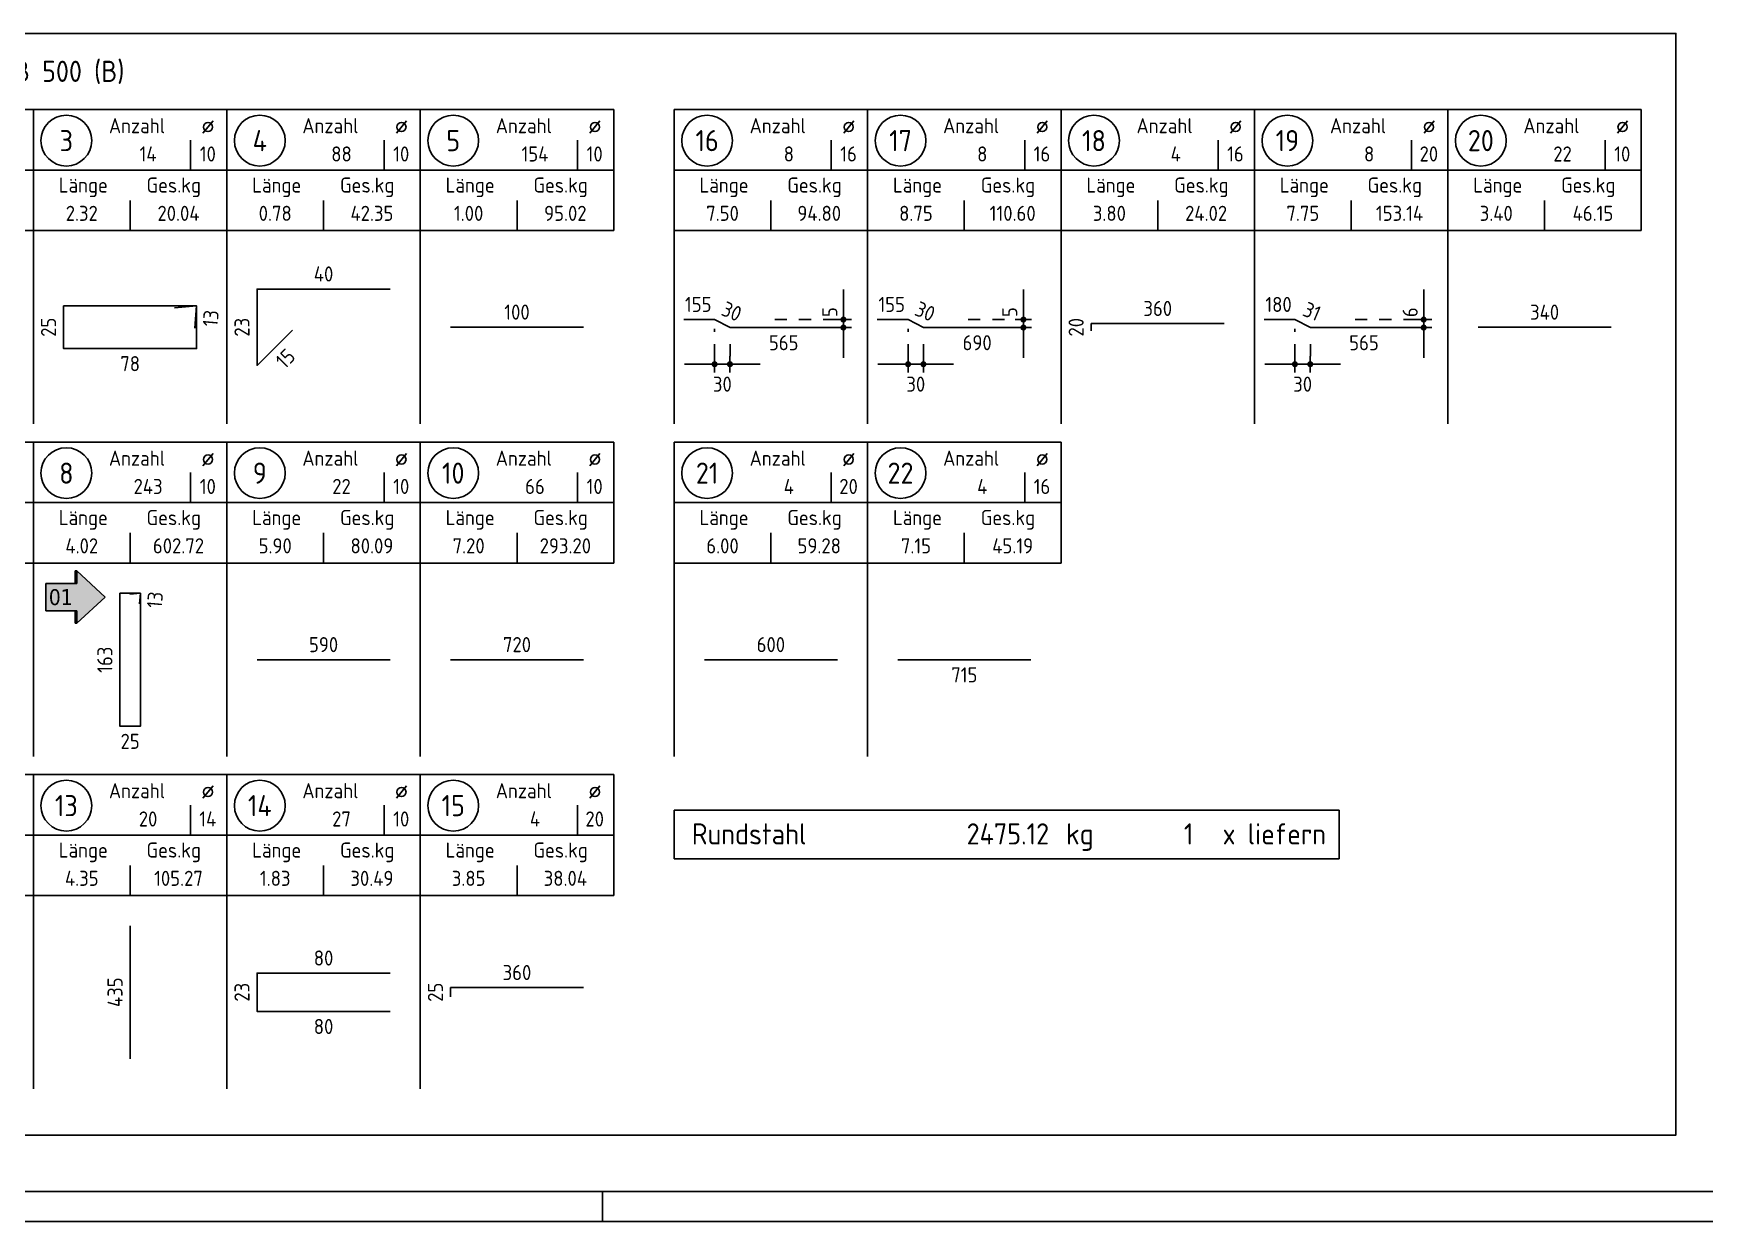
# Model space of a CAD drawing. Extents: x 29.9 to 129.4, y -19 to 13.7.
# Drawn here: x 85.2 to 99.02, y -19.01 to -9.18 of the extents above; entities that cross this region are included whole.
import ezdxf
from ezdxf.enums import TextEntityAlignment as Align

# ---------------------------------------------------------------- set-up
doc = ezdxf.new("R2010")
doc.units = 0
doc.header["$LTSCALE"] = 0.5
doc.linetypes.add('AUSGEZOGEN', pattern=[1000.01, 1000, 0.01])
doc.linetypes.add('HIDDEN4', pattern=[0.12, 0.02, -0.1])
for name, color, linetype in [('grau_hell', 7, 'Continuous'), ('index', 7, 'Continuous'), ('MASSE', 7, 'Continuous'), ('OBJEKT', 7, 'Continuous'), ('RAHMEN', 7, 'Continuous'), ('RND', 7, 'Continuous'), ('RND_BILD', 7, 'Continuous'), ('TEXT', 7, 'Continuous')]:
    doc.layers.add(name, color=color, linetype=linetype)
doc.styles.add('helv', font='tahoma.ttf')
doc.styles.add('txt', font='isocp.shx')
doc.dimstyles.new('DOT_I', dxfattribs={"dimscale": 0.5, "dimtxt": 0.25, "dimasz": 0.25, "dimexe": 0.1, "dimexo": 0.3, "dimgap": 0.1, "dimtad": 1, "dimdec": 3, "dimzin": 3, "dimtxsty": 'txt', "dimblk": 'DOT', "dimblk1": 'DOT', "dimblk2": 'DOT', "dimsah": 1, "dimcen": 0.1, "dimse1": 1, "dimse2": 1, "dimazin": 0, "dimtfac": 1, "dimtdec": 4, "dimtix": 1, "dimtmove": 2, "dimatfit": 3, "dimfxl": 0, "dimtvp": 1, "dimtolj": 1, "dimtzin": 0, "dimarcsym": 0})

# ---------------------------------------------------------------- blocks, each defined once
blk = doc.blocks.new('A1-57-0')
at = {"layer": 'RAHMEN', "color": 5}
blk.add_line((2, 0.5), (137.4, 0.5), dxfattribs=at)
at = {"layer": 'RAHMEN', "color": 7}
blk.add_line((99.9, 0), (99.9, 0.5), dxfattribs=at)
at = {"layer": 'RAHMEN'}
blk.add_line((0, 0), (137.9, 0), dxfattribs=at)
blk = doc.blocks.new('DOT')
at = {"layer": 'MASSE', "color": 7, "linetype": 'Continuous'}
for p, q in [((0, 0), (-1, 0)), ((0, 0.54), (0, -0.54))]:
    blk.add_line(p, q, dxfattribs=at)
at = {"layer": 'MASSE', "color": 7, "linetype": 'Continuous', "const_width": 0.2}
blk.add_lwpolyline([(-0.1, 0, 1), (0.1, 0, 1)], format="xyb", close=True, dxfattribs=at)
blk = doc.blocks.new('*D49')
at = {"layer": 'DEFPOINTS', "color": 0, "linetype": 'AUSGEZOGEN', "transparency": 16777216}
for p in [(91.897, -11.551), (91.897, -11.551), (91.897, -11.617)]:
    blk.add_point(p, dxfattribs=at)
at = {"layer": 'RND_BILD', "color": 0, "linetype": 'AUSGEZOGEN', "lineweight": -2, "transparency": 16777216}
for p, q in [((91.897, -11.426), (91.897, -11.301)), ((91.897, -11.617), (91.897, -11.551)), ((91.897, -11.742), (91.897, -11.867))]:
    blk.add_line(p, q, dxfattribs=at)
at = {"layer": 'RND_BILD', "color": 0, "linetype": 'AUSGEZOGEN', "lineweight": -2, "transparency": 16777216, "xscale": 0.125, "yscale": 0.125, "zscale": 0.125}
for p, rotation in [((91.897, -11.551), 270), ((91.897, -11.617), 90)]:
    blk.add_blockref('DOT', p, dxfattribs=dict(at, rotation=rotation))
at = {"layer": 'RND_BILD', "color": 0, "linetype": 'AUSGEZOGEN', "transparency": 16777216, "insert": (91.785, -11.489), "char_height": 0.125, "attachment_point": 5, "rotation": 90, "style": 'txt'}
blk.add_mtext('\\A1;5', dxfattribs=at)
blk = doc.blocks.new('*D50')
at = {"layer": 'DEFPOINTS', "color": 0, "linetype": 'AUSGEZOGEN', "transparency": 16777216}
for p in [(90.832, -11.92), (90.832, -11.92), (90.959, -11.92)]:
    blk.add_point(p, dxfattribs=at)
at = {"layer": 'MASSE', "color": 0, "linetype": 'AUSGEZOGEN', "lineweight": -2, "transparency": 16777216}
for p, q in [((90.707, -11.92), (90.582, -11.92)), ((90.959, -11.92), (90.832, -11.92)), ((91.084, -11.92), (91.209, -11.92))]:
    blk.add_line(p, q, dxfattribs=at)
at = {"layer": 'MASSE', "color": 0, "linetype": 'AUSGEZOGEN', "lineweight": -2, "transparency": 16777216, "xscale": 0.125, "yscale": 0.125, "zscale": 0.125}
blk.add_blockref('DOT', (90.832, -11.92), dxfattribs=at)
at = {"layer": 'MASSE', "color": 0, "linetype": 'AUSGEZOGEN', "lineweight": -2, "transparency": 16777216, "xscale": 0.125, "yscale": 0.125, "zscale": 0.125, "rotation": 180}
blk.add_blockref('DOT', (90.959, -11.92), dxfattribs=at)
at = {"layer": 'MASSE', "color": 0, "linetype": 'AUSGEZOGEN', "transparency": 16777216, "insert": (90.896, -12.085), "char_height": 0.125, "attachment_point": 5, "style": 'txt'}
blk.add_mtext('\\A1;30', dxfattribs=at)
blk = doc.blocks.new('*D51')
at = {"layer": 'DEFPOINTS', "color": 0, "linetype": 'AUSGEZOGEN', "transparency": 16777216}
for p in [(92.432, -11.92), (92.432, -11.92), (92.559, -11.92)]:
    blk.add_point(p, dxfattribs=at)
at = {"layer": 'MASSE', "color": 0, "linetype": 'AUSGEZOGEN', "lineweight": -2, "transparency": 16777216}
for p, q in [((92.307, -11.92), (92.182, -11.92)), ((92.559, -11.92), (92.432, -11.92)), ((92.684, -11.92), (92.809, -11.92))]:
    blk.add_line(p, q, dxfattribs=at)
at = {"layer": 'MASSE', "color": 0, "linetype": 'AUSGEZOGEN', "lineweight": -2, "transparency": 16777216, "xscale": 0.125, "yscale": 0.125, "zscale": 0.125}
blk.add_blockref('DOT', (92.432, -11.92), dxfattribs=at)
at = {"layer": 'MASSE', "color": 0, "linetype": 'AUSGEZOGEN', "lineweight": -2, "transparency": 16777216, "xscale": 0.125, "yscale": 0.125, "zscale": 0.125, "rotation": 180}
blk.add_blockref('DOT', (92.559, -11.92), dxfattribs=at)
at = {"layer": 'MASSE', "color": 0, "linetype": 'AUSGEZOGEN', "transparency": 16777216, "insert": (92.496, -12.085), "char_height": 0.125, "attachment_point": 5, "style": 'txt'}
blk.add_mtext('\\A1;30', dxfattribs=at)
blk = doc.blocks.new('*D52')
at = {"layer": 'DEFPOINTS', "color": 0, "linetype": 'AUSGEZOGEN', "transparency": 16777216}
for p in [(96.697, -11.551), (96.697, -11.551), (96.697, -11.617)]:
    blk.add_point(p, dxfattribs=at)
at = {"layer": 'RND_BILD', "color": 0, "linetype": 'AUSGEZOGEN', "lineweight": -2, "transparency": 16777216}
for p, q in [((96.697, -11.426), (96.697, -11.301)), ((96.697, -11.617), (96.697, -11.551)), ((96.697, -11.742), (96.697, -11.867))]:
    blk.add_line(p, q, dxfattribs=at)
at = {"layer": 'RND_BILD', "color": 0, "linetype": 'AUSGEZOGEN', "lineweight": -2, "transparency": 16777216, "xscale": 0.125, "yscale": 0.125, "zscale": 0.125}
for p, rotation in [((96.697, -11.551), 270), ((96.697, -11.617), 90)]:
    blk.add_blockref('DOT', p, dxfattribs=dict(at, rotation=rotation))
at = {"layer": 'RND_BILD', "color": 0, "linetype": 'AUSGEZOGEN', "transparency": 16777216, "insert": (96.585, -11.49), "char_height": 0.125, "attachment_point": 5, "rotation": 90, "style": 'txt'}
blk.add_mtext('\\A1;6', dxfattribs=at)
blk = doc.blocks.new('*D53')
at = {"layer": 'DEFPOINTS', "color": 0, "linetype": 'AUSGEZOGEN', "transparency": 16777216}
for p in [(95.632, -11.92), (95.632, -11.92), (95.759, -11.92)]:
    blk.add_point(p, dxfattribs=at)
at = {"layer": 'MASSE', "color": 0, "linetype": 'AUSGEZOGEN', "lineweight": -2, "transparency": 16777216}
for p, q in [((95.507, -11.92), (95.382, -11.92)), ((95.759, -11.92), (95.632, -11.92)), ((95.884, -11.92), (96.009, -11.92))]:
    blk.add_line(p, q, dxfattribs=at)
at = {"layer": 'MASSE', "color": 0, "linetype": 'AUSGEZOGEN', "lineweight": -2, "transparency": 16777216, "xscale": 0.125, "yscale": 0.125, "zscale": 0.125}
blk.add_blockref('DOT', (95.632, -11.92), dxfattribs=at)
at = {"layer": 'MASSE', "color": 0, "linetype": 'AUSGEZOGEN', "lineweight": -2, "transparency": 16777216, "xscale": 0.125, "yscale": 0.125, "zscale": 0.125, "rotation": 180}
blk.add_blockref('DOT', (95.759, -11.92), dxfattribs=at)
at = {"layer": 'MASSE', "color": 0, "linetype": 'AUSGEZOGEN', "transparency": 16777216, "insert": (95.696, -12.085), "char_height": 0.125, "attachment_point": 5, "style": 'txt'}
blk.add_mtext('\\A1;30', dxfattribs=at)
blk = doc.blocks.new('*D56')
at = {"layer": 'DEFPOINTS', "color": 0, "linetype": 'AUSGEZOGEN', "transparency": 16777216}
for p in [(93.386, -11.551), (93.386, -11.551), (93.386, -11.617)]:
    blk.add_point(p, dxfattribs=at)
at = {"layer": 'RND_BILD', "color": 0, "linetype": 'AUSGEZOGEN', "lineweight": -2, "transparency": 16777216}
for p, q in [((93.386, -11.426), (93.386, -11.301)), ((93.386, -11.617), (93.386, -11.551)), ((93.386, -11.742), (93.386, -11.867))]:
    blk.add_line(p, q, dxfattribs=at)
at = {"layer": 'RND_BILD', "color": 0, "linetype": 'AUSGEZOGEN', "lineweight": -2, "transparency": 16777216, "xscale": 0.125, "yscale": 0.125, "zscale": 0.125}
for p, rotation in [((93.386, -11.551), 270), ((93.386, -11.617), 90)]:
    blk.add_blockref('DOT', p, dxfattribs=dict(at, rotation=rotation))
at = {"layer": 'RND_BILD', "color": 0, "linetype": 'AUSGEZOGEN', "transparency": 16777216, "insert": (93.273, -11.489), "char_height": 0.125, "attachment_point": 5, "rotation": 90, "style": 'txt'}
blk.add_mtext('\\A1;5', dxfattribs=at)
blk = doc.blocks.new('RND_LIS2')
at = {"layer": 'RND', "color": 3, "linetype": 'Continuous'}
for p, q in [((0, 0), (0, -5.2)), ((0, 0), (3.2, 0)), ((3.2, 0), (3.2, -2)), ((2.6, -0.503), (2.6, -1)), ((0, -1), (3.2, -1)), ((1.6, -1.503), (1.6, -2)), ((0, -2), (3.2, -2))]:
    blk.add_line(p, q, dxfattribs=at)
at = {"layer": 'RND', "color": 7, "linetype": 'Continuous'}
blk.add_line((2.805, -0.39), (2.973, -0.186), dxfattribs=at)
at = {"layer": 'RND', "color": 1, "linetype": 'Continuous'}
blk.add_circle((0.545, -0.513), 0.42, dxfattribs=at)
at = {"layer": 'RND', "color": 7, "linetype": 'Continuous'}
blk.add_circle((2.889, -0.288), 0.075, dxfattribs=at)
at = {"layer": 'RND', "color": 7, "linetype": 'Continuous', "style": 'txt'}
for s, p in [('Anzahl', (1.249, -0.391)), ('Länge', (0.42, -1.373)), ('Ges.kg', (1.872, -1.373))]:
    blk.add_text(s, height=0.25, dxfattribs=at).set_placement(p)
at = {"layer": 'RND', "color": 1, "linetype": 'Continuous', "style": 'txt'}
blk.add_attdef('POS1', text='', height=0.35, dxfattribs=at).set_placement((0.545, -0.513), align=Align.MIDDLE)
at = {"layer": 'RND', "color": 7, "linetype": 'Continuous', "style": 'txt'}
for tag, p in [('STK1', (1.897, -0.859)), ('DS1', (2.885, -0.859)), ('LANG1', (0.8, -1.841)), ('GEW', (2.4, -1.841))]:
    blk.add_attdef(tag, text='', height=0.25, dxfattribs=at).set_placement(p, align=Align.CENTER)
blk = doc.blocks.new('hin_ind5')
at = {"layer": 'grau_hell', "linetype": 'AUSGEZOGEN'}
h = blk.add_hatch(color=9, dxfattribs=at)
h.dxf.hatch_style = 2
h.paths.add_polyline_path([(0, 0), (0.619, -0.577), (0.619, -0.3), (1.306, -0.3), (1.306, 0.3), (0.619, 0.3), (0.619, 0.577)])
h.paths.add_polyline_path([(0.34, -0.274), (1.311, -0.274), (1.311, 0.274), (0.34, 0.274)], flags=9)
at = {"layer": 'OBJEKT', "linetype": 'AUSGEZOGEN'}
for points in [[(0.619, 0.3), (0.66, 0.3), (0.66, 0.577), (0.619, 0.577)], [(0.619, -0.577), (0.66, -0.577), (0.66, -0.3), (0.619, -0.3)]]:
    blk.add_hatch(color=1, dxfattribs=at).paths.add_polyline_path(points)
at = {"layer": 'OBJEKT', "color": 1, "linetype": 'AUSGEZOGEN'}
for p, q in [((0, 0), (0.619, 0.577)), ((0.619, 0.577), (0.619, 0.3)), ((0.619, 0.577), (0.66, 0.577)), ((0.66, 0.577), (0.66, 0.3)), ((0, 0), (0.619, -0.577)), ((0.619, 0.3), (1.306, 0.3)), ((1.306, 0.3), (1.306, -0.3)), ((0.619, -0.3), (0.619, -0.577)), ((0.619, -0.3), (1.306, -0.3)), ((0.66, -0.3), (0.66, -0.577))]:
    blk.add_line(p, q, dxfattribs=at)
at = {"layer": 'OBJEKT', "color": 7, "linetype": 'AUSGEZOGEN'}
blk.add_line((0.619, -0.577), (0.66, -0.577), dxfattribs=at)
at = {"layer": 'index', "color": 1, "linetype": 'Continuous', "style": 'helv'}
blk.add_attdef('INDEX', text='', height=0.35, rotation=360, dxfattribs=at).set_placement((1.259, 0), align=Align.MIDDLE_RIGHT)
blk = doc.blocks.new('RND_SUM')
at = {"layer": 'RND', "color": 5, "linetype": 'Continuous'}
for p, q in [((0, 0), (0, 0.8)), ((11, 0.8), (0, 0.8)), ((11, 0.8), (11, 0)), ((11, 0), (0, 0))]:
    blk.add_line(p, q, dxfattribs=at)
at = {"layer": 'RND', "color": 1, "linetype": 'Continuous', "style": 'txt'}
for s, p in [('Rundstahl', (0.292, 0.235)), ('kg', (6.483, 0.235))]:
    blk.add_text(s, height=0.35, dxfattribs=at).set_placement(p)
blk.add_text('x liefern', height=0.35, dxfattribs=at).set_placement((10.784, 0.235), align=Align.RIGHT)
for tag, p in [('RND-S', (6.203, 0.235)), ('RND-Z', (8.59, 0.235))]:
    blk.add_attdef(tag, text='', height=0.35, dxfattribs=at).set_placement(p, align=Align.RIGHT)

msp = doc.modelspace()

# ---------------------------------------------------------------- linework, layer by layer
at = {"layer": 'RND_BILD', "color": 7, "linetype": 'HIDDEN4'}
for p, q in [((91.8298, -11.5505), (91.2366, -11.5505)), ((93.4298, -11.5505), (92.8366, -11.5505)), ((96.6298, -11.5505), (96.0366, -11.5505)), ((90.8323, -11.8529), (90.8323, -11.6273)), ((90.9595, -11.8529), (90.9595, -11.6782)), ((92.4323, -11.8529), (92.4323, -11.6273)), ((92.5595, -11.8529), (92.5595, -11.6782)), ((95.6323, -11.8529), (95.6323, -11.6273)), ((95.7595, -11.8529), (95.7595, -11.6782))]:
    msp.add_line(p, q, dxfattribs=at)
at = {"layer": 'RND_BILD', "color": 1, "linetype": 'AUSGEZOGEN'}
for points in [[(88.1473, -11.298), (87.0473, -11.298), (87.0473, -11.9305), (87.339, -11.6388)], [(86.5314, -11.6206), (86.5473, -11.4379), (85.4473, -11.4379), (85.4473, -11.7905), (86.5473, -11.7905), (86.5473, -11.4379), (86.3647, -11.4539)], [(90.5777, -11.5505), (90.8323, -11.5505), (90.9595, -11.6174), (91.8473, -11.6174)], [(92.1777, -11.5505), (92.4323, -11.5505), (92.5595, -11.6174), (93.4473, -11.6174)], [(95.0473, -11.5837), (93.9473, -11.5837), (93.9473, -11.6448)], [(95.3777, -11.5505), (95.6323, -11.5505), (95.7595, -11.6174), (96.6473, -11.6174)], [(88.6473, -11.6142), (89.7473, -11.6142)], [(97.1473, -11.6142), (98.2473, -11.6142)], [(86.074, -13.9016), (86.0817, -13.8142), (85.913, -13.8142), (85.913, -14.9142), (86.0817, -14.9142), (86.0817, -13.8142), (85.9943, -13.8219)], [(87.0473, -14.3642), (88.1473, -14.3642)], [(88.6473, -14.3642), (89.7473, -14.3642)], [(90.7473, -14.3642), (91.8473, -14.3642)], [(93.4473, -14.3642), (92.3473, -14.3642)], [(85.9973, -17.6642), (85.9973, -16.5642)], [(88.1473, -16.9561), (87.0473, -16.9561), (87.0473, -17.2723), (88.1473, -17.2723)], [(89.7473, -17.076), (88.6473, -17.076), (88.6473, -17.1524)]]:
    msp.add_lwpolyline(points, dxfattribs=at)
at = {"layer": 'TEXT', "color": 1, "linetype": 'AUSGEZOGEN'}
msp.add_lwpolyline([(81.4789, -9.1842), (98.7834, -9.1842), (98.7834, -18.2958), (81.4789, -18.2958)], close=True, dxfattribs=at)

# ---------------------------------------------------------------- block references
at = {"layer": 'RAHMEN', "color": 7, "linetype": 'AUSGEZOGEN', "xscale": 0.5, "yscale": 0.5, "zscale": 0.5}
msp.add_blockref('A1-57-0', (39.9553, -19.0109), dxfattribs=at)
at = {"layer": 'RND', "color": 7, "linetype": 'AUSGEZOGEN'}
ref = msp.add_blockref('hin_ind5', (85.7899, -13.8461), dxfattribs=dict(at, xscale=-0.375, yscale=0.375, zscale=0.375))
ref.add_attrib('INDEX', '01', dxfattribs={"layer": 'index', "color": 1, "linetype": 'Continuous', "height": 0.13125, "style": 'helv'}).set_placement((85.522, -13.8461), align=Align.MIDDLE_RIGHT)
at = {"layer": 'RND_BILD', "color": 7, "linetype": 'AUSGEZOGEN', "xscale": 0.5, "yscale": 0.5, "zscale": 0.5}
for name, p, values in [('RND_LIS2', (83.5973, -9.8142), {'POS1': '2', 'STK1': '20', 'DS1': '16', 'LANG1': '4.35', 'GEW': '137.46'}), ('RND_LIS2', (85.1973, -9.8142), {'POS1': '3', 'STK1': '14', 'DS1': '10', 'LANG1': '2.32', 'GEW': '20.04'}), ('RND_LIS2', (86.7973, -9.8142), {'POS1': '4', 'STK1': '88', 'DS1': '10', 'LANG1': '0.78', 'GEW': '42.35'}), ('RND_LIS2', (88.3973, -9.8142), {'POS1': '5', 'STK1': '154', 'DS1': '10', 'LANG1': '1.00', 'GEW': '95.02'}), ('RND_LIS2', (90.4973, -9.8142), {'POS1': '16', 'STK1': '8', 'DS1': '16', 'LANG1': '7.50', 'GEW': '94.80'}), ('RND_LIS2', (92.0973, -9.8142), {'POS1': '17', 'STK1': '8', 'DS1': '16', 'LANG1': '8.75', 'GEW': '110.60'}), ('RND_LIS2', (93.6973, -9.8142), {'POS1': '18', 'STK1': '4', 'DS1': '16', 'LANG1': '3.80', 'GEW': '24.02'}), ('RND_LIS2', (95.2973, -9.8142), {'POS1': '19', 'STK1': '8', 'DS1': '20', 'LANG1': '7.75', 'GEW': '153.14'}), ('RND_LIS2', (96.8973, -9.8142), {'POS1': '20', 'STK1': '22', 'DS1': '10', 'LANG1': '3.40', 'GEW': '46.15'}), ('RND_LIS2', (83.5973, -12.5642), {'POS1': '7', 'STK1': '14', 'DS1': '10', 'LANG1': '1.76', 'GEW': '15.20'}), ('RND_LIS2', (85.1973, -12.5642), {'POS1': '8', 'STK1': '243', 'DS1': '10', 'LANG1': '4.02', 'GEW': '602.72'}), ('RND_LIS2', (86.7973, -12.5642), {'POS1': '9', 'STK1': '22', 'DS1': '10', 'LANG1': '5.90', 'GEW': '80.09'}), ('RND_LIS2', (88.3973, -12.5642), {'POS1': '10', 'STK1': '66', 'DS1': '10', 'LANG1': '7.20', 'GEW': '293.20'}), ('RND_LIS2', (92.0973, -12.5642), {'POS1': '22', 'STK1': '4', 'DS1': '16', 'LANG1': '7.15', 'GEW': '45.19'}), ('RND_LIS2', (83.5973, -15.3142), {'POS1': '12', 'STK1': '110', 'DS1': '10', 'LANG1': '1.20', 'GEW': '81.44'}), ('RND_LIS2', (85.1973, -15.3142), {'POS1': '13', 'STK1': '20', 'DS1': '14', 'LANG1': '4.35', 'GEW': '105.27'}), ('RND_LIS2', (86.7973, -15.3142), {'POS1': '14', 'STK1': '27', 'DS1': '10', 'LANG1': '1.83', 'GEW': '30.49'}), ('RND_LIS2', (88.3973, -15.3142), {'POS1': '15', 'STK1': '4', 'DS1': '20', 'LANG1': '3.85', 'GEW': '38.04'}), ('RND_SUM', (90.4973, -16.0096), {'RND-S': '2475.12', 'RND-Z': '1'})]:
    msp.add_blockref(name, p, dxfattribs=at).add_auto_attribs(values)
at = {"layer": 'RND_BILD', "color": 6, "linetype": 'AUSGEZOGEN', "xscale": 0.5, "yscale": 0.5, "zscale": 0.5}
msp.add_blockref('RND_LIS2', (90.4973, -12.5642), dxfattribs=at).add_auto_attribs({'POS1': '21', 'STK1': '4', 'DS1': '20', 'LANG1': '6.00', 'GEW': '59.28'})

# ---------------------------------------------------------------- texts
at = {"layer": 'RND_BILD', "color": 7, "linetype": 'AUSGEZOGEN', "style": 'txt'}
for s, p in [('40', (87.5973, -11.173)), ('100', (89.1973, -11.4892)), ('155', (90.6965, -11.4255)), ('155', (92.2965, -11.4255)), ('360', (94.4973, -11.4587)), ('180', (95.4965, -11.4255)), ('340', (97.6973, -11.4892)), ('565', (91.4034, -11.7424)), ('690', (93.0034, -11.7424)), ('565', (96.2034, -11.7424)), ('78', (85.9973, -11.9155)), ('590', (87.5973, -14.2392)), ('720', (89.1973, -14.2392)), ('600', (91.2973, -14.2392)), ('715', (92.8973, -14.4892)), ('25', (85.9973, -15.0392)), ('80', (87.5973, -16.8311)), ('80', (87.5973, -17.3973))]:
    msp.add_text(s, height=0.125, dxfattribs=at).set_placement(p, align=Align.MIDDLE)
for s, rotation, p in [('30', 337.16062, (90.9734, -11.4832)), ('30', 337.16062, (92.5734, -11.4832)), ('31', 337.16062, (95.7734, -11.4832)), ('25', 90, (85.3223, -11.6142)), ('13', 84.99986, (86.6639, -11.5401)), ('23', 90, (86.9223, -11.6142)), ('20', 90, (93.8223, -11.6142)), ('15', 45, (87.2816, -11.873)), ('13', 84.99986, (86.2024, -13.8688)), ('163', 90, (85.788, -14.3642)), ('435', 90, (85.8723, -17.1142)), ('360', 360, (89.1973, -16.951)), ('23', 90, (86.9223, -17.1142)), ('25', 90, (88.5223, -17.1142))]:
    msp.add_text(s, height=0.125, rotation=rotation, dxfattribs=at).set_placement(p, align=Align.MIDDLE)
at = {"layer": 'TEXT', "color": 1, "linetype": 'AUSGEZOGEN', "style": 'txt'}
msp.add_text('Biegeanweisung für Rundstahl B 500 (B)', height=0.175, dxfattribs=at).set_placement((81.9693, -9.5852))

# ---------------------------------------------------------------- dimensions: what is measured, and where the dimension line sits
at = {"layer": 'MASSE', "color": 7, "linetype": 'AUSGEZOGEN'}
for base, p1, p2, picture, middle in [((90.8323, -11.9204), (90.9595, -11.9204), (90.8323, -11.9204), '*D50', (90.8959, -12.0851)), ((92.4323, -11.9204), (92.5595, -11.9204), (92.4323, -11.9204), '*D51', (92.4959, -12.0851)), ((95.6323, -11.9204), (95.7595, -11.9204), (95.6323, -11.9204), '*D53', (95.6959, -12.0851))]:
    dim = msp.add_linear_dim(base=base, p1=p1, p2=p2, text='30', dimstyle='DOT_I', override={"dimdec": 1, "dimlfac": 100}, dxfattribs=at)
    dim.commit()
    dim.dimension.update_dxf_attribs({"geometry": picture, "text_midpoint": middle, "dimtype": 160})
at = {"layer": 'RND_BILD', "color": 7, "linetype": 'AUSGEZOGEN'}
for base, p1, p2, text, picture, middle in [((91.8973, -11.5505), (91.8973, -11.6174), (91.8973, -11.5505), '5', '*D49', (91.7848, -11.4885)), ((93.3858, -11.5505), (93.3858, -11.6174), (93.3858, -11.5505), '5', '*D56', (93.2733, -11.4885)), ((96.6973, -11.5505), (96.6973, -11.6174), (96.6973, -11.5505), '6', '*D52', (96.5848, -11.4897))]:
    dim = msp.add_linear_dim(base=base, p1=p1, p2=p2, angle=90, text=text, dimstyle='DOT_I', override={"dimdec": 0, "dimlfac": 100}, dxfattribs=at)
    dim.commit()
    dim.dimension.update_dxf_attribs({"geometry": picture, "text_midpoint": middle, "dimtype": 160})

doc.saveas('drawing.dxf')
